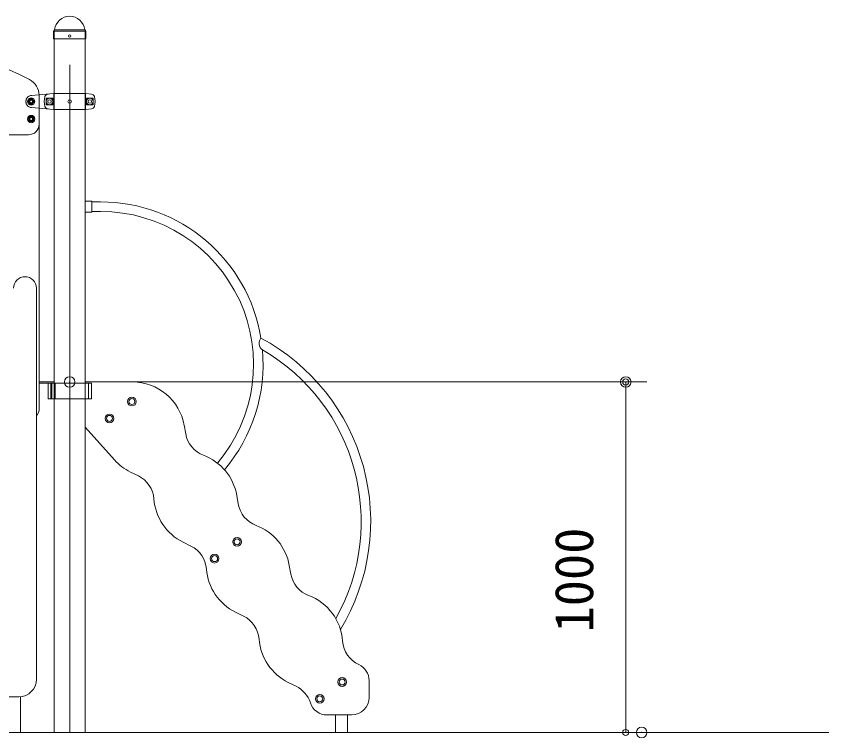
# Model space of a CAD drawing. Units: millimetres on the paper, scale 1:60. Extents: x -18 to 420, y -297 to 594.
# Drawn here: x 132.7 to 171.34, y 168.57 to 202.88 of the extents above; entities that cross this region are included whole.
import ezdxf
from ezdxf.enums import TextEntityAlignment as Align

# ---------------------------------------------------------------- set-up
doc = ezdxf.new("R2010")
doc.units = ezdxf.units.MM
doc.header["$PDMODE"] = 32
doc.header["$PDSIZE"] = 0.5
doc.linetypes.add('USER1', pattern=[50.8, 31.75, -6.35, 6.35, -6.35])
doc.linetypes.add('USER2', pattern=[19.05, 12.7, -6.35])
doc.layers.add('LY_1', color=7, linetype='Continuous', lineweight=9)
doc.styles.add('ＭＳ ゴシック', font='')
doc.styles.get('ＭＳ ゴシック').set_extended_font_data('MS Gothic')

# ---------------------------------------------------------------- blocks, each defined once
blk = doc.blocks.new('-000-_DOTSMALL')
at = {"color": 7, "linetype": 'Continuous', "lineweight": 9}
blk.add_circle((0, 0), 0.0625, dxfattribs=at)
blk.add_circle((0, 0), 0.0625, dxfattribs=at)

msp = doc.modelspace()

# ---------------------------------------------------------------- linework, layer by layer
at = {"layer": 'LY_1'}
for p, q in [((134.471, 201.816), (134.478, 202.147)), ((134.499, 202.195), (134.517, 202.213)), ((134.503, 168.825), (134.503, 202.158)), ((135.992, 202.195), (135.974, 202.213)), ((135.988, 168.825), (135.988, 202.158)), ((136.02, 201.816), (136.013, 202.147)), ((134.471, 201.816), (134.479, 201.808)), ((136.012, 201.808), (134.479, 201.808)), ((136.012, 201.808), (136.02, 201.816)), ((133.787, 184.158), (133.787, 199.172)), ((134.479, 199.2), (133.954, 199.154)), ((136.012, 199.2), (134.479, 199.2)), ((136.012, 199.2), (136.275, 199.177)), ((133.346, 198.863), (133.412, 198.902)), ((133.346, 198.863), (133.346, 198.786)), ((133.346, 198.786), (133.412, 198.748)), ((133.412, 198.902), (133.479, 198.863)), ((133.412, 198.748), (133.479, 198.786)), ((133.479, 198.863), (133.479, 198.786)), ((134.479, 198.45), (133.954, 198.496)), ((136.012, 198.45), (134.479, 198.45)), ((136.012, 198.45), (136.275, 198.473)), ((133.346, 198.03), (133.412, 198.068)), ((133.346, 198.03), (133.346, 197.953)), ((133.346, 197.953), (133.412, 197.914)), ((133.412, 198.068), (133.479, 198.03)), ((133.412, 197.914), (133.479, 197.953)), ((133.479, 198.03), (133.479, 197.953)), ((133.287, 197.241), (132.34, 197.241)), ((136.306, 194.091), (135.988, 194.091)), ((136.306, 194.091), (136.306, 193.558)), ((136.717, 194.051), (136.306, 194.051)), ((136.717, 193.598), (136.306, 193.598)), ((136.306, 193.558), (135.988, 193.558)), ((133.662, 189.408), (133.662, 171.357)), ((134.503, 185.491), (133.787, 185.491)), ((138.229, 185.491), (135.988, 185.491)), ((133.787, 185.438), (136.276, 185.438)), ((134.215, 185.438), (134.215, 184.688)), ((134.345, 185.438), (134.345, 184.688)), ((134.394, 185.438), (134.394, 184.688)), ((134.55, 185.438), (134.55, 184.688)), ((136.137, 185.438), (136.137, 184.688)), ((136.276, 185.438), (136.276, 184.688)), ((134.215, 184.688), (136.276, 184.688)), ((135.988, 183.346), (137.376, 181.788)), ((140.761, 183.023), (140.689, 183.433)), ((138.511, 181.024), (138.137, 181.208)), ((143.261, 179.69), (143.189, 180.1)), ((141.011, 177.691), (140.637, 177.875)), ((145.761, 176.356), (145.689, 176.767)), ((143.511, 174.357), (143.137, 174.542)), ((146.011, 171.024), (145.637, 171.208)), ((149.483, 170.491), (149.483, 171.295)), ((117.662, 170.523), (132.829, 170.523)), ((132.912, 170.528), (132.912, 168.825)), ((148.65, 169.658), (147.483, 169.658)), ((147.887, 168.825), (147.887, 169.658)), ((148.454, 168.825), (148.454, 169.658)), ((171.341, 168.825), (31.46, 168.825))]:
    msp.add_line(p, q, dxfattribs=at)
at = {"layer": 'LY_1', "lineweight": 18}
for p, q in [((135.99, 202.166), (134.501, 202.166)), ((135.96, 202.225), (134.534, 202.225)), ((134.441, 198.979), (134.133, 198.979)), ((134.133, 198.671), (134.133, 198.979)), ((134.441, 198.671), (134.133, 198.671)), ((136.05, 198.979), (136.358, 198.979)), ((136.05, 198.671), (136.358, 198.671)), ((136.358, 198.671), (136.358, 198.979)), ((133.662, 189.95), (133.662, 189.408)), ((136.246, 185.491), (162.689, 185.491)), ((161.689, 168.825), (161.689, 185.491))]:
    msp.add_line(p, q, dxfattribs=at)
at = {"layer": 'LY_1', "linetype": 'USER1', "lineweight": 18}
msp.add_line((135.246, 168.825), (135.246, 202.158), dxfattribs=at)
at = {"layer": 'LY_1', "linetype": 'USER2', "lineweight": 18}
for p, q in [((133.954, 199.154), (133.428, 199.115)), ((134.496, 199.183), (134.496, 198.466)), ((135.996, 199.183), (135.996, 198.466)), ((133.954, 198.496), (133.428, 198.534))]:
    msp.add_line(p, q, dxfattribs=at)
at = {"layer": 'LY_1'}
for centre, radius in [((135.246, 201.941), 0.05), ((133.412, 198.825), 0.175), ((133.412, 198.825), 0.125), ((133.412, 197.991), 0.175), ((133.412, 197.991), 0.125), ((138.204, 184.558), 0.208), ((137.137, 183.758), 0.208), ((143.204, 177.891), 0.208), ((142.137, 177.091), 0.208), ((148.204, 171.225), 0.208), ((147.137, 170.425), 0.208)]:
    msp.add_circle(centre, radius, dxfattribs=at)
at = {"layer": 'LY_1', "linetype": 'USER2', "lineweight": 18}
for centre, radius in [((133.412, 198.825), 0.125), ((133.412, 198.825), 0.104), ((133.412, 197.991), 0.104)]:
    msp.add_circle(centre, radius, dxfattribs=at)
at = {"layer": 'LY_1', "lineweight": 18}
for centre, radius in [((133.412, 198.825), 0.0917), ((134.287, 198.825), 0.154), ((134.287, 198.825), 0.0833), ((135.246, 198.825), 0.0833), ((136.204, 198.825), 0.154), ((136.204, 198.825), 0.0833), ((133.412, 197.991), 0.0917), ((138.204, 184.558), 0.142), ((137.137, 183.758), 0.142), ((143.204, 177.891), 0.142), ((142.137, 177.091), 0.142), ((148.204, 171.225), 0.142), ((147.137, 170.425), 0.142)]:
    msp.add_circle(centre, radius, dxfattribs=at)
at = {"layer": 'LY_1'}
for centre, radius, start, end in [((135.246, 202.158), 0.72, 90, 173.3676), ((135.246, 202.158), 0.72, 6.6324, 90), ((134.548, 202.146), 0.07, 135, 178.996), ((134.484, 202.246), 0.0467, 315, 353.3676), ((136.007, 202.246), 0.0467, 186.6324, 225), ((135.943, 202.146), 0.07, 1.0039, 45), ((125.246, 184.152), 17.673, 62.7577, 117.2423), ((132.954, 199.123), 0.833, 0, 62.7577), ((134.871, 198.825), 0.833, 163.8038, 196.1962), ((134.23, 199.011), 0.167, 95, 163.8038), ((136.261, 199.011), 0.167, 16.1962, 85), ((135.621, 198.825), 0.833, 343.8037, 16.1962), ((134.23, 198.639), 0.167, 196.1962, 265), ((136.261, 198.639), 0.167, 275, 343.8037), ((133.287, 197.741), 0.5, 270, 0), ((136.717, 186.325), 7.727, 9.3503, 90), ((136.717, 186.325), 7.273, 319.8063, 90), ((144.624, 187.332), 0.376, 138.7633, 235.7576), ((139.666, 178.861), 9.893, 328.7073, 61.7998), ((136.717, 186.325), 7.727, 319.6173, 5.1706), ((139.666, 178.861), 9.44, 330.6897, 59.8151), ((138.229, 182.991), 2.5, 10, 90), ((133.454, 184.158), 0.333, 308.6822, 0), ((142.075, 183.255), 1.333, 190, 249.4206), ((140.727, 179.666), 2.5, 10, 69.4206), ((139.243, 183.45), 2.5, 221.6827, 243.7398), ((137.921, 179.828), 1.333, 4.3192, 63.7398), ((141.743, 180.117), 2.5, 184.3192, 243.7398), ((144.575, 179.921), 1.333, 190, 249.4206), ((143.227, 176.333), 2.5, 10, 69.4206), ((140.421, 176.495), 1.333, 4.3192, 63.7398), ((144.243, 176.784), 2.5, 184.3192, 243.7398), ((147.075, 176.588), 1.333, 190, 249.4206), ((145.727, 172.999), 2.5, 3.9825, 69.4206), ((142.921, 173.162), 1.333, 4.3192, 63.7398), ((146.743, 173.45), 2.5, 184.3192, 243.7398), ((149.551, 173.266), 1.333, 183.9825, 245.4167), ((148.65, 171.295), 0.833, 0, 65.4167), ((132.829, 171.357), 0.833, 270, 0), ((145.421, 169.828), 1.333, 17.8181, 63.7398), ((148.65, 170.491), 0.833, 270, 0), ((147.483, 170.491), 0.833, 197.8181, 270)]:
    msp.add_arc(centre, radius, start, end, dxfattribs=at)
at = {"layer": 'LY_1', "linetype": 'USER2', "lineweight": 18}
for centre, radius, start, end in [((133.454, 198.825), 0.291, 95, 265), ((134.479, 199.183), 0.0167, 0, 91.9889), ((134.479, 198.466), 0.0167, 270, 0)]:
    msp.add_arc(centre, radius, start, end, dxfattribs=at)
at = {"layer": 'LY_1', "lineweight": 18}
for centre, radius, start, end in [((132.308, 198.825), 2.139, 355.8705, 4.1295), ((138.183, 198.825), 2.139, 175.8705, 184.1295), ((133.121, 189.95), 0.542, 0, 180)]:
    msp.add_arc(centre, radius, start, end, dxfattribs=at)
at = {"layer": 'LY_1'}
for p in [(135.246, 185.491), (161.689, 185.491), (162.446, 168.825)]:
    msp.add_point(p, dxfattribs=at)

# ---------------------------------------------------------------- block references
at = {"layer": 'LY_1', "xscale": 2.32, "yscale": 2.32}
for p, rotation in [((161.689, 185.491), 90), ((161.689, 168.825), 270)]:
    msp.add_blockref('-000-_DOTSMALL', p, dxfattribs=dict(at, rotation=rotation))

# ---------------------------------------------------------------- texts
at = {"layer": 'LY_1', "style": 'ＭＳ ゴシック'}
msp.add_text('1000', height=1.833, rotation=90, dxfattribs=at).set_placement((160.689, 173.579), align=Align.BOTTOM_LEFT)

doc.saveas('drawing.dxf')
